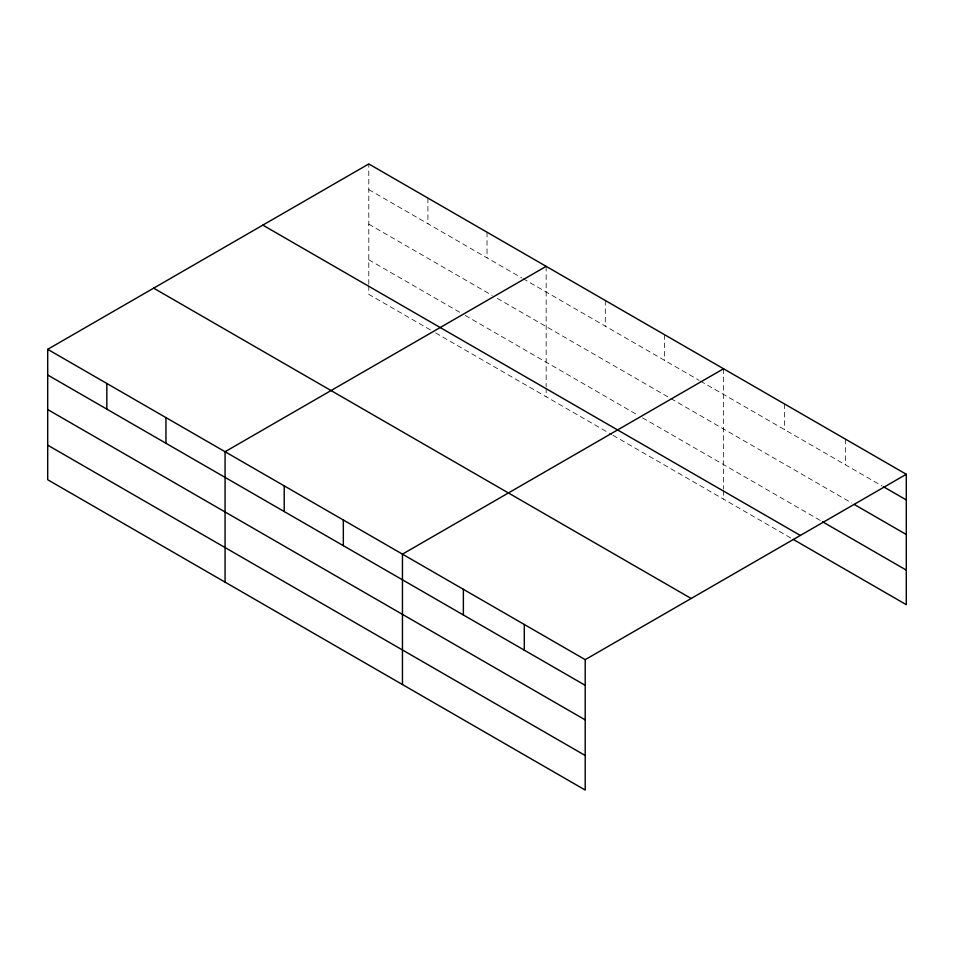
<?xml version="1.0" encoding="UTF-8"?>
<svg xmlns="http://www.w3.org/2000/svg" width="954" height="954" viewBox="0 0 954 954"><rect width="100%" height="100%" fill="white"/><g stroke="black" fill="none" stroke-linecap="round" stroke-linejoin="round"><path stroke-width="0.72" stroke-dasharray="4.77 3.58" d="M368.793 284.268L368.793 163.945M368.793 189.607L521.755 277.912M523.03 278.651L699.127 380.324M700.415 381.063L882.188 486.015M368.793 224.166L492.181 295.406M497.332 298.375L851.731 502.996M368.793 259.786L460.055 312.471M465.194 315.44L637.427 414.883M642.567 417.852L821.275 521.015M430.492 329.965L368.793 294.345L368.793 285.699M435.632 332.934L611.717 434.595M613.005 435.346L792.082 538.724M845.387 439.102L845.387 464.765M784.462 403.936L784.462 429.598M723.549 368.757L723.549 489.08M723.549 490.523L723.549 499.157M664.425 334.627L664.425 360.29M605.301 300.486L605.301 326.149M546.165 266.357L546.165 386.668M546.165 388.111L546.165 396.757M487.041 232.216L487.041 257.878M427.917 198.086L427.917 223.749"/><path stroke-width="1.43" d="M47.7 349.331L585.207 659.655L585.207 790.055L47.7 479.731L47.7 349.331L368.793 163.945L906.3 474.269L906.3 604.669L793.346 539.463M546.165 266.357L225.072 451.731L225.072 582.131M723.549 368.757L402.457 554.143L402.457 684.543M585.207 659.655L906.3 474.269M883.452 486.743L906.3 499.932M854.271 504.451L906.3 534.502M822.539 521.755L906.3 570.11M262.827 225.12L800.334 535.444M153.666 288.156L691.173 598.48M47.7 374.994L585.207 685.318M47.7 409.552L585.207 719.876M47.7 445.16L585.207 755.485M524.295 624.488L524.295 650.139M463.37 589.31L463.37 614.972M343.333 520.002L343.333 545.664M284.209 485.872L284.209 511.535M165.948 417.602L165.948 443.264M106.824 383.46L106.824 409.123"/></g></svg>
